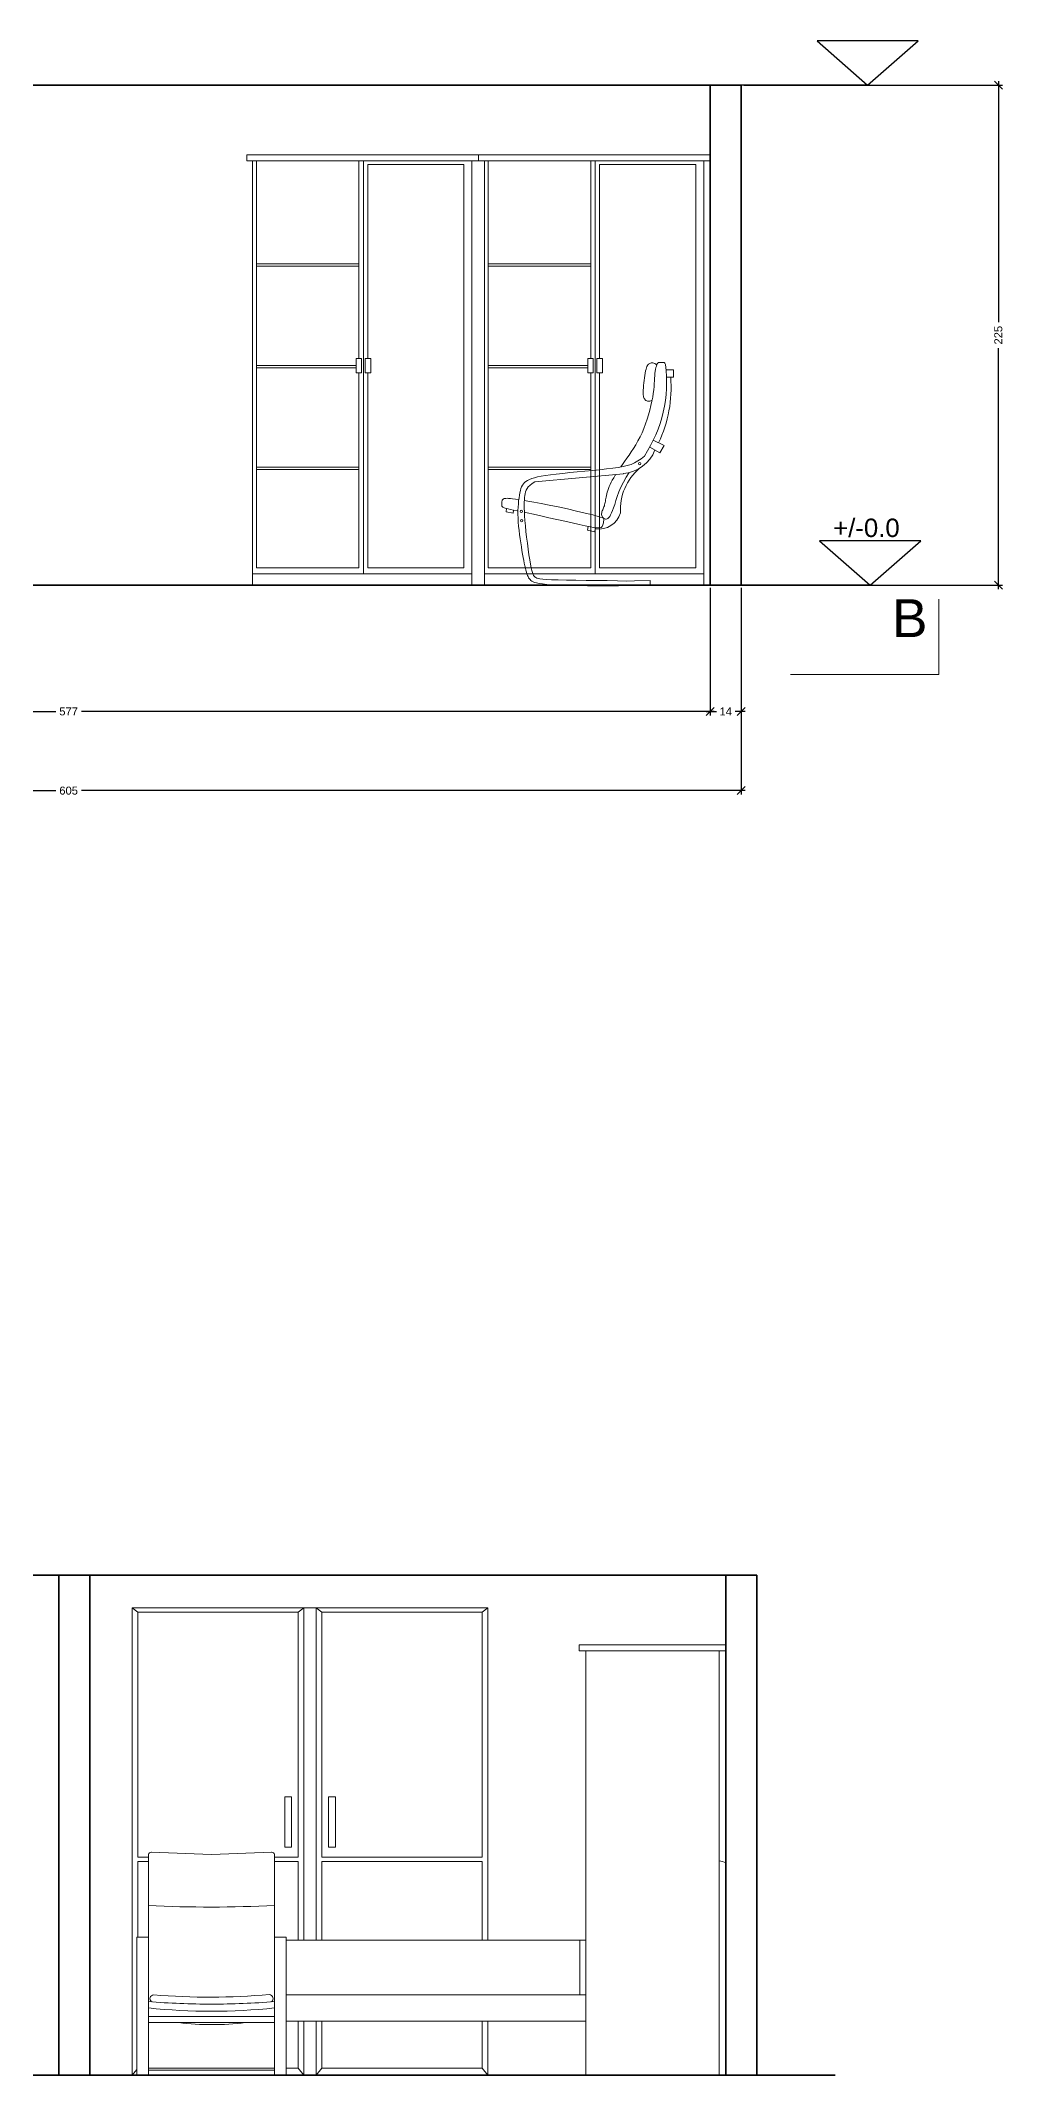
# Model space of a CAD drawing. Header units: inches. Extents: x 2013 to 15569, y -2551 to 2524.
# Drawn here: x 8550 to 8983, y -2551 to -1636 of the extents above; entities that cross this region are included whole.
import ezdxf

# ---------------------------------------------------------------- set-up
doc = ezdxf.new("R2010")
doc.units = ezdxf.units.IN
doc.header["$MEASUREMENT"] = 0
doc.layers.get('0').update_dxf_attribs({"color": 80, "lineweight": 13})
for name, color, linetype, lineweight in [('A-ELEV-PATT', 8, 'Continuous', 18), ('A-FURN', 8, 'Continuous', 18), ('A-WALL-FULL', 7, 'Continuous', 35), ('G-ANNO-DIM', 90, 'Continuous', 25)]:
    doc.layers.add(name, color=color, linetype=linetype, lineweight=lineweight)
doc.styles.add('ARIAL', font='Arial.ttf')
doc.styles.add('underline', font='Arial.ttf')
doc.dimstyles.new('TICK_36', dxfattribs={"dimtxt": 3.6, "dimasz": 3.6, "dimexe": 1.8, "dimexo": 1.2, "dimgap": 1.8, "dimtad": 0, "dimdec": 0, "dimzin": 0, "dimdsep": 46, "dimtxsty": 'ARIAL', "dimblk": 'OBLIQUE', "dimcen": 1.8, "dimdle": 1.8, "dimclrd": 256, "dimclrt": 256, "dimadec": 0, "dimazin": 0, "dimtfac": 1, "dimtdec": 0, "dimtmove": 1, "dimatfit": 3, "dimldrblk": 'OPEN90', "dimfxl": 1, "dimtfill": 1, "dimtolj": 1, "dimtzin": 0, "dimarcsym": 0})

# ---------------------------------------------------------------- blocks, each defined once
blk = doc.blocks.new('A$C36166433')
for p, q in [((-29.03, 43.37), (-26.14, 44.76)), ((-29.03, 43.37), (-27.91, 41.41)), ((-27.91, 41.41), (-25.19, 42.93)), ((-22.84, 39.78), (-23.74, 40.51)), ((-21.97, 39.18), (-22.84, 39.78)), ((-21.09, 38.68), (-21.97, 39.18)), ((-20.16, 38.28), (-21.09, 38.68)), ((-19.15, 37.95), (-20.16, 38.28)), ((-18.02, 37.68), (-19.15, 37.95)), ((-18.15, 35.77), (5.67, 33.59)), ((-16.74, 37.45), (-18.02, 37.68)), ((-15.27, 37.24), (-16.74, 37.45)), ((-13.59, 37.04), (-15.27, 37.24)), ((-11.74, 36.83), (-13.59, 37.04)), ((-9.77, 36.63), (-11.74, 36.83)), ((-7.74, 36.44), (-9.77, 36.63)), ((-5.71, 36.24), (-7.74, 36.44)), ((-3.72, 36.05), (-5.71, 36.24)), ((-1.83, 35.86), (-3.72, 36.05)), ((-0.1, 35.67), (-1.83, 35.86)), ((1.43, 35.48), (-0.1, 35.67)), ((2.76, 35.3), (1.43, 35.48)), ((3.92, 35.1), (2.76, 35.3)), ((4.91, 34.91), (3.92, 35.1)), ((5.77, 34.7), (4.91, 34.91)), ((5.67, 33.59), (6.41, 33.11)), ((6.49, 34.47), (5.77, 34.7)), ((6.41, 33.11), (6.99, 32.64)), ((7.1, 34.23), (6.49, 34.47)), ((7.62, 33.97), (7.1, 34.23)), ((8.06, 33.69), (7.62, 33.97)), ((8.43, 33.38), (8.06, 33.69)), ((8.73, 33.03), (8.43, 33.38)), ((8.99, 32.65), (8.73, 33.03)), ((6.99, 32.64), (7.43, 32.2)), ((7.43, 32.2), (7.76, 31.76)), ((7.76, 31.76), (7.99, 31.32)), ((7.99, 31.32), (8.15, 30.87)), ((8.15, 30.87), (8.26, 30.4)), ((8.26, 30.4), (8.34, 29.9)), ((8.34, 29.9), (8.41, 29.37)), ((8.41, 29.37), (8.46, 28.78)), ((8.46, 28.78), (8.5, 28.12)), ((8.5, 28.12), (8.51, 27.37)), ((8.51, 27.37), (8.51, 26.53)), ((9.2, 32.22), (8.99, 32.65)), ((9.38, 31.75), (9.2, 32.22)), ((9.53, 31.22), (9.38, 31.75)), ((9.67, 30.63), (9.53, 31.22)), ((9.8, 29.98), (9.67, 30.63)), ((9.91, 29.27), (9.8, 29.98)), ((10.01, 28.51), (9.91, 29.27)), ((10.09, 27.68), (10.01, 28.51)), ((10.15, 26.8), (10.09, 27.68)), ((8.33, 23.21), (8.2, 21.81)), ((8.42, 24.46), (8.33, 23.21)), ((8.48, 25.56), (8.42, 24.46)), ((8.51, 26.53), (8.48, 25.56)), ((10.01, 21.66), (10.11, 22.77)), ((10.11, 22.77), (10.17, 23.85)), ((10.19, 25.87), (10.15, 26.8)), ((10.17, 23.85), (10.19, 24.88)), ((10.19, 24.88), (10.19, 25.87)), ((7.66, 17.08), (7.45, 15.51)), ((7.86, 18.69), (7.66, 17.08)), ((8.04, 20.28), (7.86, 18.69)), ((8.2, 21.81), (8.04, 20.28)), ((9.27, 16.12), (9.44, 17.18)), ((9.44, 17.18), (9.6, 18.28)), ((9.6, 18.28), (9.76, 19.4)), ((9.76, 19.4), (9.89, 20.54)), ((9.89, 20.54), (10.01, 21.66)), ((6.83, 11.48), (6.64, 10.53)), ((7.03, 12.66), (6.83, 11.48)), ((7.24, 14.02), (7.03, 12.66)), ((7.45, 15.51), (7.24, 14.02)), ((8.2, 10.39), (8.34, 11.02)), ((8.34, 11.02), (8.49, 11.71)), ((8.49, 11.71), (8.64, 12.46)), ((8.64, 12.46), (8.79, 13.28)), ((8.79, 13.28), (8.94, 14.16)), ((8.94, 14.16), (9.11, 15.11)), ((9.11, 15.11), (9.27, 16.12)), ((-25.31, 7.07), (-25.31, 5.81)), ((-21.08, 7.01), (-25.31, 7.07)), ((-25.31, 5.81), (-21.21, 5.79)), ((-21.21, 5.79), (-19.16, 5.72)), ((-18.97, 6.93), (-21.08, 7.01)), ((-19.16, 5.72), (-16.75, 5.67)), ((-16.49, 7), (-18.97, 6.93)), ((-16.75, 5.67), (-14.09, 5.65)), ((-13.78, 7.06), (-16.49, 7)), ((-14.09, 5.65), (-11.3, 5.65)), ((-10.94, 7.1), (-13.78, 7.06)), ((-11.3, 5.65), (-8.49, 5.67)), ((-8.08, 7.13), (-10.94, 7.1)), ((-8.49, 5.67), (-5.75, 5.71)), ((-5.34, 7.17), (-8.08, 7.13)), ((-5.75, 5.71), (-3.21, 5.77)), ((-2.81, 7.2), (-5.34, 7.17)), ((-3.21, 5.77), (-0.96, 5.84)), ((-0.62, 7.25), (-2.81, 7.2)), ((-0.96, 5.84), (0.9, 5.93)), ((1.15, 7.31), (-0.62, 7.25)), ((0.9, 5.93), (2.41, 6.04)), ((2.52, 7.38), (1.15, 7.31)), ((2.41, 6.04), (3.59, 6.15)), ((3.55, 7.45), (2.52, 7.38)), ((4.29, 7.54), (3.55, 7.45)), ((3.59, 6.15), (4.51, 6.28)), ((4.81, 7.64), (4.29, 7.54)), ((4.51, 6.28), (5.21, 6.42)), ((5.15, 7.74), (4.81, 7.64)), ((5.38, 7.85), (5.15, 7.74)), ((5.21, 6.42), (5.74, 6.58)), ((5.54, 7.97), (5.38, 7.85)), ((5.69, 8.09), (5.54, 7.97)), ((5.84, 8.25), (5.69, 8.09)), ((5.74, 6.58), (6.13, 6.74)), ((5.99, 8.47), (5.84, 8.25)), ((6.14, 8.78), (5.99, 8.47)), ((6.13, 6.74), (6.44, 6.92)), ((6.3, 9.2), (6.14, 8.78)), ((6.46, 9.78), (6.3, 9.2)), ((6.44, 6.92), (6.7, 7.12)), ((6.64, 10.53), (6.46, 9.78)), ((6.7, 7.12), (6.94, 7.33)), ((6.94, 7.33), (7.14, 7.56)), ((7.14, 7.56), (7.33, 7.83)), ((7.33, 7.83), (7.49, 8.13)), ((7.49, 8.13), (7.64, 8.47)), ((7.64, 8.47), (7.78, 8.87)), ((7.78, 8.87), (7.92, 9.31)), ((7.92, 9.31), (8.06, 9.82)), ((8.06, 9.82), (8.2, 10.39))]:
    blk.add_line(p, q)
for points in [[(-28.85, 65.62), (-27.47, 65.59)], [(-27.47, 65.59), (-27.34, 65.48), (-27.2, 65.28), (-27.07, 65.01), (-26.95, 64.66), (-26.83, 64.25), (-26.73, 63.78), (-26.64, 63.26), (-26.56, 62.69), (-26.51, 62.08), (-26.47, 61.43), (-26.43, 60.72), (-26.38, 59.97), (-26.32, 59.15), (-26.24, 58.27), (-26.12, 57.33), (-25.97, 56.3), (-25.76, 55.21), (-25.51, 54.05), (-25.21, 52.84), (-24.87, 51.61), (-24.49, 50.37), (-24.06, 49.13), (-23.6, 47.92), (-23.1, 46.75), (-22.57, 45.63), (-22, 44.56), (-21.42, 43.54), (-20.82, 42.57), (-20.22, 41.64), (-19.62, 40.75), (-19.02, 39.9), (-18.44, 39.07), (-17.88, 38.28), (-17.39, 37.57)], [(-29.55, 63.65), (-29.55, 63.65), (-31.53, 63.65), (-31.53, 61.68), (-29.68, 61.68)], [(-25.83, 55.55), (-25.48, 55.37), (-25.16, 55.28), (-24.87, 55.25), (-24.61, 55.27), (-24.37, 55.35), (-24.17, 55.46), (-23.99, 55.6), (-23.84, 55.76), (-23.71, 55.94), (-23.61, 56.14), (-23.53, 56.37), (-23.47, 56.63), (-23.43, 56.95), (-23.42, 57.31), (-23.42, 57.74), (-23.44, 58.24), (-23.48, 58.82), (-23.53, 59.46), (-23.6, 60.13), (-23.67, 60.82), (-23.76, 61.51), (-23.86, 62.18), (-23.96, 62.79), (-24.07, 63.35), (-24.18, 63.82), (-24.3, 64.21), (-24.42, 64.53), (-24.56, 64.79), (-24.7, 65), (-24.85, 65.16), (-25.01, 65.29), (-25.18, 65.39), (-25.37, 65.47), (-25.57, 65.52), (-25.78, 65.55), (-26.01, 65.53), (-26.25, 65.47), (-26.51, 65.36), (-26.77, 65.19), (-27.05, 64.95)], [(-26.68, 63.51), (-26.68, 63.52)], [(-16.05, 35.58), (-15.91, 35.36), (-15.5, 34.69), (-15.13, 34.06), (-14.81, 33.45), (-14.53, 32.87), (-14.29, 32.31), (-14.09, 31.78), (-13.92, 31.28), (-13.78, 30.79), (-13.66, 30.34), (-13.56, 29.9), (-13.47, 29.49), (-13.4, 29.1), (-13.33, 28.73), (-13.27, 28.38), (-13.2, 28.05), (-13.14, 27.73), (-13.07, 27.43), (-12.99, 27.13), (-12.89, 26.85), (-12.79, 26.57), (-12.67, 26.3), (-12.56, 26.04), (-12.45, 25.78), (-12.36, 25.53), (-12.3, 25.28), (-12.26, 25.03), (-12.27, 24.78), (-12.32, 24.54), (-12.41, 24.31), (-12.54, 24.09), (-12.7, 23.9), (-12.88, 23.75), (-13.08, 23.63), (-13.3, 23.57), (-13.52, 23.56), (-13.74, 23.62), (-13.97, 23.76), (-14.2, 23.98), (-14.44, 24.29), (-14.68, 24.7), (-14.94, 25.23), (-15.2, 25.87), (-15.48, 26.64), (-15.77, 27.54), (-16.09, 28.56), (-16.47, 29.69), (-16.92, 30.9), (-17.46, 32.17), (-18.1, 33.5), (-18.87, 34.85), (-19.68, 36.05)], [(-12.78, 23.81), (-11.59, 24.21), (-9.91, 24.68), (-7.86, 25.19), (-5.54, 25.74), (-3.09, 26.29), (-0.6, 26.83), (1.8, 27.33), (4, 27.77), (5.9, 28.14), (7.5, 28.43), (8.47, 28.6)], [(9.97, 28.84), (9.97, 28.84), (10.88, 28.97), (11.63, 29.06), (12.23, 29.11), (12.71, 29.14), (13.11, 29.16), (13.44, 29.15), (13.7, 29.13), (13.9, 29.09), (14.06, 29.03), (14.18, 28.95), (14.27, 28.86), (14.34, 28.75), (14.39, 28.62), (14.44, 28.47), (14.48, 28.32), (14.51, 28.15), (14.53, 27.99), (14.54, 27.82), (14.55, 27.65), (14.55, 27.5), (14.55, 27.35), (14.53, 27.22), (14.5, 27.09), (14.44, 26.97), (14.36, 26.86), (14.24, 26.76), (14.07, 26.66), (13.86, 26.58), (13.59, 26.49), (13.24, 26.4), (12.78, 26.3), (12.17, 26.18), (11.39, 26.02), (10.41, 25.82), (10.19, 25.77)], [(8.47, 25.41), (7.72, 25.24), (5.98, 24.86), (4.02, 24.42), (1.93, 23.95), (-0.22, 23.47), (-2.35, 22.99), (-4.39, 22.54), (-6.25, 22.14), (-7.85, 21.79), (-9.15, 21.53), (-10.15, 21.35), (-10.91, 21.23), (-11.46, 21.19), (-11.84, 21.21), (-12.1, 21.28), (-12.26, 21.41), (-12.39, 21.58), (-12.49, 21.79), (-12.59, 22.04), (-12.68, 22.31), (-12.75, 22.6), (-12.8, 22.9), (-12.82, 23.21), (-12.82, 23.52), (-12.78, 23.81)], [(11.37, 26.01), (11.51, 25.16), (13.38, 25.51), (13.24, 26.4)], [(-10.35, 20.13), (-10.69, 21.27)], [(-10.35, 20.13), (-8.44, 20.64), (-8.69, 21.62)]]:
    blk.add_lwpolyline(points)
for centre in [(-22.46, 38.47), (9.22, 23.13), (9.31, 25.65)]:
    blk.add_circle(centre, 0.295)
for centre, radius, start, end in [((-28.88, 65.12), 0.502, 86.3923, 181.379), ((3.52, 58.9), 34.43, 175.3648, 205.4972), ((6.1, 60.32), 35.8, 172.3224, 213.5756), ((-17.18, 45.83), 10.09, 201.3538, 264.8456), ((-31.94, 26.06), 14.65, 356.7367, 49.6259), ((-11.46, 27.01), 6.12, 196.9137, 278.108)]:
    blk.add_arc(centre, radius, start, end)
blk = doc.blocks.new('_Oblique')
at = {"color": 0, "linetype": 'ByBlock', "lineweight": -2}
blk.add_line((-0.5, -0.5), (0.5, 0.5), dxfattribs=at)
blk = doc.blocks.new('*D155')
at = {"layer": 'Defpoints', "color": 0, "transparency": 16777216}
for p in [(8850.95, -1880.7), (8864.95, -1880.7)]:
    blk.add_point(p, dxfattribs=at)
at = {"layer": 'G-ANNO-DIM', "color": 0, "lineweight": -2, "transparency": 16777216}
for p, q in [((8850.95, -1881.9), (8850.95, -1939.29)), ((8864.95, -1881.9), (8864.95, -1939.29))]:
    blk.add_line(p, q, dxfattribs=at)
at = {"layer": 'G-ANNO-DIM', "lineweight": -2, "transparency": 16777216}
for p, q in [((8849.15, -1937.49), (8853.75, -1937.49)), ((8866.75, -1937.49), (8862.15, -1937.49))]:
    blk.add_line(p, q, dxfattribs=at)
at = {"layer": 'G-ANNO-DIM', "lineweight": -2, "transparency": 16777216, "xscale": 3.6, "yscale": 3.6, "zscale": 3.6, "rotation": 180}
blk.add_blockref('_Oblique', (8850.95, -1937.49), dxfattribs=at)
at = {"layer": 'G-ANNO-DIM', "lineweight": -2, "transparency": 16777216, "xscale": 3.6, "yscale": 3.6, "zscale": 3.6}
blk.add_blockref('_Oblique', (8864.95, -1937.49), dxfattribs=at)
at = {"layer": 'G-ANNO-DIM', "transparency": 16777216, "insert": (8857.95, -1937.49), "char_height": 3.6, "attachment_point": 5, "style": 'ARIAL', "bg_fill": 3, "box_fill_scale": 1.25, "bg_fill_color": 256, "bg_fill_true_color": 13158600, "bg_fill_transparency": 0}
blk.add_mtext('\\A1;14', dxfattribs=at)
at = {"layer": 'Defpoints', "color": 0, "transparency": 16777216}
blk.add_point((8864.95, -1937.49), dxfattribs=at)
blk = doc.blocks.new('_Open90')
at = {"color": 0, "linetype": 'ByBlock', "lineweight": -2}
for p, q in [((0, 0), (-1, 0)), ((-0.5, 0.5), (0, 0)), ((0, 0), (-0.5, -0.5))]:
    blk.add_line(p, q, dxfattribs=at)
blk = doc.blocks.new('*D156')
at = {"layer": 'Defpoints', "color": 0, "transparency": 16777216}
for p in [(8273.95, -1880.7), (8850.95, -1880.7), (8850.95, -1937.49)]:
    blk.add_point(p, dxfattribs=at)
at = {"layer": 'G-ANNO-DIM', "color": 0, "lineweight": -2, "transparency": 16777216}
for p, q in [((8273.95, -1881.9), (8273.95, -1939.29)), ((8850.95, -1881.9), (8850.95, -1939.29))]:
    blk.add_line(p, q, dxfattribs=at)
at = {"layer": 'G-ANNO-DIM', "lineweight": -2, "transparency": 16777216}
for p, q in [((8272.15, -1937.49), (8556.67, -1937.49)), ((8852.75, -1937.49), (8568.23, -1937.49))]:
    blk.add_line(p, q, dxfattribs=at)
at = {"layer": 'G-ANNO-DIM', "lineweight": -2, "transparency": 16777216, "xscale": 3.6, "yscale": 3.6, "zscale": 3.6, "rotation": 180}
blk.add_blockref('_Oblique', (8273.95, -1937.49), dxfattribs=at)
at = {"layer": 'G-ANNO-DIM', "lineweight": -2, "transparency": 16777216, "xscale": 3.6, "yscale": 3.6, "zscale": 3.6}
blk.add_blockref('_Oblique', (8850.95, -1937.49), dxfattribs=at)
at = {"layer": 'G-ANNO-DIM', "transparency": 16777216, "insert": (8562.45, -1937.49), "char_height": 3.6, "attachment_point": 5, "style": 'ARIAL', "bg_fill": 3, "box_fill_scale": 1.25, "bg_fill_color": 256, "bg_fill_true_color": 13158600, "bg_fill_transparency": 0}
blk.add_mtext('\\A1;577', dxfattribs=at)
blk = doc.blocks.new('*D157')
at = {"layer": 'Defpoints', "color": 0, "transparency": 16777216}
for p in [(8259.95, -1880.7), (8864.95, -1880.7), (8864.95, -1973.13)]:
    blk.add_point(p, dxfattribs=at)
at = {"layer": 'G-ANNO-DIM', "color": 0, "lineweight": -2, "transparency": 16777216}
for p, q in [((8259.95, -1881.9), (8259.95, -1974.93)), ((8864.95, -1881.9), (8864.95, -1974.93))]:
    blk.add_line(p, q, dxfattribs=at)
at = {"layer": 'G-ANNO-DIM', "lineweight": -2, "transparency": 16777216}
for p, q in [((8258.15, -1973.13), (8556.65, -1973.13)), ((8866.75, -1973.13), (8568.25, -1973.13))]:
    blk.add_line(p, q, dxfattribs=at)
at = {"layer": 'G-ANNO-DIM', "lineweight": -2, "transparency": 16777216, "xscale": 3.6, "yscale": 3.6, "zscale": 3.6, "rotation": 180}
blk.add_blockref('_Oblique', (8259.95, -1973.13), dxfattribs=at)
at = {"layer": 'G-ANNO-DIM', "lineweight": -2, "transparency": 16777216, "xscale": 3.6, "yscale": 3.6, "zscale": 3.6}
blk.add_blockref('_Oblique', (8864.95, -1973.13), dxfattribs=at)
at = {"layer": 'G-ANNO-DIM', "transparency": 16777216, "insert": (8562.45, -1973.13), "char_height": 3.6, "attachment_point": 5, "style": 'ARIAL', "bg_fill": 3, "box_fill_scale": 1.25, "bg_fill_color": 256, "bg_fill_true_color": 13158600, "bg_fill_transparency": 0}
blk.add_mtext('\\A1;605', dxfattribs=at)
blk = doc.blocks.new('*D159')
at = {"layer": 'Defpoints', "color": 0, "transparency": 16777216}
for p in [(8864.95, -1655.7), (8980.56, -1655.7), (8864.95, -1880.7)]:
    blk.add_point(p, dxfattribs=at)
at = {"layer": 'G-ANNO-DIM', "color": 0, "lineweight": -2, "transparency": 16777216}
for p, q in [((8866.15, -1655.7), (8982.36, -1655.7)), ((8866.15, -1880.7), (8982.36, -1880.7))]:
    blk.add_line(p, q, dxfattribs=at)
at = {"layer": 'G-ANNO-DIM', "lineweight": -2, "transparency": 16777216}
for p, q in [((8980.56, -1653.9), (8980.56, -1762.38)), ((8980.56, -1882.5), (8980.56, -1774.03))]:
    blk.add_line(p, q, dxfattribs=at)
at = {"layer": 'G-ANNO-DIM', "lineweight": -2, "transparency": 16777216, "xscale": 3.6, "yscale": 3.6, "zscale": 3.6}
for p, rotation in [((8980.56, -1655.7), 90), ((8980.56, -1880.7), 270)]:
    blk.add_blockref('_Oblique', p, dxfattribs=dict(at, rotation=rotation))
at = {"layer": 'G-ANNO-DIM', "transparency": 16777216, "insert": (8980.56, -1768.2), "char_height": 3.6, "attachment_point": 5, "rotation": 90, "style": 'ARIAL', "bg_fill": 3, "box_fill_scale": 1.25, "bg_fill_color": 256, "bg_fill_true_color": 13158600, "bg_fill_transparency": 0}
blk.add_mtext('\\A1;225', dxfattribs=at)

msp = doc.modelspace()

# ---------------------------------------------------------------- hatches: boundary and pattern name
at = {"layer": 'G-ANNO-DIM'}
h = msp.add_hatch(color=256, dxfattribs=at)
h.dxf.hatch_style = 1
h.paths.add_polyline_path([(8944.536, -1635.683), (8899.033, -1635.683), (8921.785, -1655.705)], flags=17)
h.paths.add_polyline_path([(8899.033, -1635.683), (8921.785, -1655.705), (8944.536, -1635.683)])
h = msp.add_hatch(color=256, dxfattribs=at)
h.dxf.hatch_style = 1
h.paths.add_polyline_path([(8945.659, -1860.683), (8900.156, -1860.683), (8922.908, -1880.705)], flags=17)
h.paths.add_polyline_path([(8900.156, -1860.683), (8922.908, -1880.705), (8945.659, -1860.683)])

# ---------------------------------------------------------------- linework, layer by layer
at = {"layer": 'A-ELEV-PATT'}
for p, q in [((8591.039, -2340.792), (8591.039, -2551.15)), ((8591.039, -2340.792), (8668.29, -2340.792)), ((8593.63, -2342.82), (8593.63, -2452.941)), ((8593.63, -2342.82), (8665.739, -2342.82)), ((8665.739, -2342.82), (8665.739, -2452.941)), ((8668.29, -2340.792), (8668.29, -2490.346)), ((8673.788, -2340.792), (8673.788, -2490.346)), ((8673.788, -2340.792), (8751.039, -2340.792)), ((8676.379, -2342.82), (8676.379, -2452.941)), ((8676.379, -2342.82), (8748.488, -2342.82)), ((8748.488, -2342.82), (8748.488, -2452.941)), ((8751.039, -2340.792), (8751.039, -2490.346)), ((8662.745, -2425.912), (8659.693, -2425.912)), ((8659.693, -2425.912), (8659.693, -2448.481)), ((8662.745, -2448.481), (8662.745, -2425.912)), ((8679.373, -2425.912), (8682.425, -2425.912)), ((8679.373, -2448.481), (8679.373, -2425.912)), ((8682.425, -2425.912), (8682.425, -2448.481)), ((8659.693, -2448.481), (8662.745, -2448.481)), ((8682.425, -2448.481), (8679.373, -2448.481)), ((8593.63, -2454.941), (8593.63, -2488.929)), ((8665.739, -2454.941), (8665.739, -2490.346)), ((8676.379, -2454.941), (8676.379, -2490.346)), ((8748.488, -2454.941), (8748.488, -2490.346)), ((8665.739, -2526.775), (8665.739, -2547.941)), ((8668.29, -2526.775), (8668.29, -2551.15)), ((8673.788, -2526.775), (8673.788, -2551.15)), ((8676.379, -2526.775), (8676.379, -2547.941)), ((8748.488, -2526.775), (8748.488, -2547.941)), ((8751.039, -2526.775), (8751.039, -2551.15))]:
    msp.add_line(p, q, dxfattribs=at)
at = {"layer": 'A-FURN'}
for p, q in [((8642.553, -1687.005), (8746.752, -1687.005)), ((8642.553, -1689.73), (8642.553, -1687.005)), ((8746.752, -1689.73), (8642.553, -1689.73)), ((8645.212, -1689.73), (8743.84, -1689.73)), ((8645.212, -1880.71), (8645.212, -1689.73)), ((8646.921, -1872.892), (8646.921, -1689.73)), ((8646.921, -1689.73), (8693.024, -1689.73)), ((8693.024, -1689.73), (8693.024, -1778.626)), ((8695.045, -1689.73), (8695.045, -1875.618)), ((8696.946, -1778.626), (8696.946, -1691.459)), ((8696.946, -1691.459), (8740.25, -1691.459)), ((8740.25, -1691.459), (8740.25, -1872.892)), ((8743.84, -1689.73), (8743.84, -1880.71)), ((8746.752, -1687.005), (8746.752, -1689.73)), ((8746.752, -1687.005), (8850.951, -1687.005)), ((8746.752, -1689.73), (8746.752, -1687.005)), ((8850.951, -1689.73), (8746.752, -1689.73)), ((8749.411, -1689.73), (8848.039, -1689.73)), ((8749.411, -1880.71), (8749.411, -1689.73)), ((8751.12, -1872.892), (8751.12, -1689.73)), ((8751.12, -1689.73), (8797.223, -1689.73)), ((8797.223, -1689.73), (8797.223, -1778.626)), ((8799.244, -1689.73), (8799.244, -1875.618)), ((8801.145, -1778.626), (8801.145, -1691.459)), ((8801.145, -1691.459), (8844.449, -1691.459)), ((8844.449, -1691.459), (8844.449, -1872.892)), ((8848.039, -1689.73), (8848.039, -1880.71)), ((8850.951, -1687.005), (8850.951, -1689.73)), ((8646.921, -1736.093), (8693.024, -1736.093)), ((8693.024, -1737.117), (8646.921, -1737.117)), ((8751.12, -1736.093), (8797.223, -1736.093)), ((8797.223, -1737.117), (8751.12, -1737.117)), ((8646.921, -1781.857), (8691.761, -1781.857)), ((8691.761, -1782.881), (8646.921, -1782.881)), ((8691.761, -1778.626), (8694.221, -1778.626)), ((8691.761, -1785.127), (8691.761, -1778.626)), ((8694.221, -1785.127), (8691.761, -1785.127)), ((8693.024, -1785.127), (8693.024, -1872.892)), ((8694.221, -1778.626), (8694.221, -1785.127)), ((8698.329, -1778.626), (8695.869, -1778.626)), ((8695.869, -1778.626), (8695.869, -1785.127)), ((8695.869, -1785.127), (8698.329, -1785.127)), ((8696.946, -1872.892), (8696.946, -1785.127)), ((8698.329, -1785.127), (8698.329, -1778.626)), ((8751.12, -1781.857), (8795.96, -1781.857)), ((8795.96, -1782.881), (8751.12, -1782.881)), ((8795.96, -1778.626), (8798.419, -1778.626)), ((8795.96, -1785.127), (8795.96, -1778.626)), ((8798.419, -1785.127), (8795.96, -1785.127)), ((8797.223, -1785.127), (8797.223, -1872.892)), ((8798.419, -1778.626), (8798.419, -1785.127)), ((8802.528, -1778.626), (8800.068, -1778.626)), ((8800.068, -1778.626), (8800.068, -1785.127)), ((8800.068, -1785.127), (8802.528, -1785.127)), ((8801.145, -1872.892), (8801.145, -1785.127)), ((8802.528, -1785.127), (8802.528, -1778.626)), ((8646.921, -1827.62), (8693.024, -1827.62)), ((8693.024, -1828.645), (8646.921, -1828.645)), ((8751.12, -1827.62), (8797.223, -1827.62)), ((8797.223, -1828.645), (8751.12, -1828.645)), ((8743.84, -1875.618), (8645.212, -1875.618)), ((8693.024, -1872.892), (8646.921, -1872.892)), ((8740.25, -1872.892), (8696.946, -1872.892)), ((8848.039, -1875.618), (8749.411, -1875.618)), ((8797.223, -1872.892), (8751.12, -1872.892)), ((8844.449, -1872.892), (8801.145, -1872.892)), ((8743.84, -1880.71), (8645.212, -1880.71)), ((8848.039, -1880.71), (8749.411, -1880.71)), ((8593.63, -2342.82), (8591.039, -2340.792)), ((8665.739, -2342.82), (8668.29, -2340.792)), ((8671.039, -2340.792), (8668.29, -2340.792)), ((8673.788, -2340.792), (8671.039, -2340.792)), ((8673.788, -2340.792), (8676.379, -2342.82)), ((8748.488, -2342.82), (8751.039, -2340.792)), ((8857.938, -2357.45), (8792.113, -2357.45)), ((8792.113, -2357.45), (8792.113, -2360.175)), ((8792.113, -2360.175), (8857.938, -2360.175)), ((8795.023, -2360.175), (8795.023, -2551.155)), ((8855.023, -2360.175), (8805.33, -2360.175)), ((8855.023, -2551.155), (8855.023, -2360.175)), ((8857.938, -2360.175), (8857.938, -2357.45)), ((8593.63, -2452.941), (8598.343, -2452.941)), ((8655.083, -2452.941), (8665.739, -2452.941)), ((8676.379, -2452.941), (8748.488, -2452.941)), ((8598.343, -2454.941), (8593.63, -2454.941)), ((8665.739, -2454.941), (8655.083, -2454.941)), ((8748.488, -2454.941), (8676.379, -2454.941)), ((8792.308, -2515.016), (8792.308, -2490.346)), ((8593.098, -2548.6), (8591.039, -2551.15)), ((8655.083, -2547.941), (8598.343, -2547.941)), ((8626.69, -2548.879), (8598.343, -2548.879)), ((8598.343, -2548.879), (8598.343, -2551.015)), ((8598.343, -2551.015), (8626.69, -2551.015)), ((8626.735, -2548.879), (8655.083, -2548.879)), ((8655.083, -2551.015), (8626.735, -2551.015)), ((8655.083, -2548.879), (8655.083, -2551.015)), ((8665.739, -2547.941), (8660.328, -2547.941)), ((8665.739, -2547.941), (8668.29, -2551.15)), ((8676.379, -2547.941), (8673.788, -2551.15)), ((8748.488, -2547.941), (8676.379, -2547.941)), ((8748.488, -2547.941), (8751.039, -2551.15)), ((8795.023, -2551.155), (8855.023, -2551.155))]:
    msp.add_line(p, q, dxfattribs=at)
for points in [[(8598.343, -2526.017), (8598.343, -2451.84)], [(8599.548, -2450.784), (8626.69, -2451.876)], [(8653.877, -2450.784), (8626.735, -2451.876)], [(8655.083, -2526.017), (8655.083, -2451.84)], [(8857.953, -2455.605), (8857.923, -2551.15), (8855.023, -2551.15)], [(8660.328, -2490.346), (8795.023, -2490.346)], [(8650.482, -2515.018), (8650.482, -2515.016), (8650.501, -2515.016)], [(8650.517, -2515.016), (8650.517, -2515.015)], [(8660.328, -2515.016), (8795.023, -2515.016)], [(8795.023, -2526.775), (8660.328, -2526.775)], [(8657.023, -2551.15), (8655.083, -2551.15)]]:
    msp.add_lwpolyline(points, dxfattribs=at)
for points in [[(8593.098, -2488.929), (8598.343, -2488.929), (8598.343, -2551.15), (8593.098, -2551.15)], [(8660.328, -2488.929), (8655.083, -2488.929), (8655.083, -2551.15), (8660.328, -2551.15)], [(8655.083, -2524.649), (8598.343, -2524.649), (8598.343, -2527.437), (8655.083, -2527.437)]]:
    msp.add_lwpolyline(points, close=True, dxfattribs=at)
for centre, radius, start, end in [((8599.673, -2452.141), 1.363, 84.760451, 167.238959), ((8653.753, -2452.141), 1.363, 12.761041, 95.239549), ((8854.632, -2460.842), 6.193, 57.739474, 86.378239), ((8626.215, -1908.176), 567.281, 267.183772, 272.916904), ((8600.753, -2516.715), 1.726, 91.589634, 233.465799), ((8625.769, -2197.16), 318.816, 265.490967, 274.847158), ((8652.539, -2516.672), 1.843, 309.0847, 84.729613), ((8626.792, -2160.819), 358.307, 265.446072, 269.987398), ((8626.713, -2259.783), 262.587, 263.797686, 276.202314), ((8626.634, -2160.819), 358.307, 270.012602, 274.553928), ((8626.934, -2405.122), 123.231, 263.009861, 276.990139)]:
    msp.add_arc(centre, radius, start, end, dxfattribs=at)
at = {"layer": 'A-WALL-FULL'}
for p, q in [((8864.951, -1655.705), (8260.441, -1655.705)), ((8850.951, -1880.705), (8850.951, -1655.705)), ((8864.951, -1880.705), (8864.951, -1655.705)), ((7901.77, -1880.705), (8891.698, -1880.705)), ((7958.356, -2326.15), (8871.938, -2326.15)), ((8558.099, -2326.15), (8558.053, -2551.15)), ((8571.938, -2326.15), (8558.099, -2326.15)), ((8571.938, -2551.15), (8571.938, -2326.15)), ((8857.938, -2551.15), (8857.938, -2326.15)), ((8871.938, -2551.15), (8871.938, -2326.15)), ((7907.982, -2551.15), (8907.229, -2551.15))]:
    msp.add_line(p, q, dxfattribs=at)
at = {"layer": 'G-ANNO-DIM'}
for p, q in [((8921.785, -1655.705), (8864.951, -1655.705)), ((8922.908, -1880.705), (8864.951, -1880.705))]:
    msp.add_line(p, q, dxfattribs=at)
for points in [[(8899.033, -1635.683), (8921.785, -1655.705), (8944.536, -1635.683)], [(8900.156, -1860.683), (8922.908, -1880.705), (8945.659, -1860.683)]]:
    msp.add_lwpolyline(points, close=True, dxfattribs=at)

# ---------------------------------------------------------------- block references
at = {"layer": 'A-FURN', "xscale": -1.675535178295654, "yscale": 1.675535178295654, "zscale": 1.675535178295654, "rotation": 359.9999999999998}
msp.add_blockref('A$C36166433', (8781.603, -1890.445), dxfattribs=at)

# ---------------------------------------------------------------- texts
at = {"layer": 'G-ANNO-DIM', "style": 'underline'}
msp.add_text('+/-0.0', height=8.281, dxfattribs=at).set_placement((8906.284, -1859.008))

# ---------------------------------------------------------------- next in the draw order: dimensions: what is measured, and where the dimension line sits
at = {"layer": 'G-ANNO-DIM'}
dim = msp.add_linear_dim(base=(8864.951, -1937.491), p1=(8850.951, -1880.705), p2=(8864.951, -1880.705), dimstyle='TICK_36', dxfattribs=at)
dim.commit()
dim.dimension.update_dxf_attribs({"geometry": '*D155', "text_midpoint": (8857.951, -1937.491)})

# ---------------------------------------------------------------- next in the draw order: dimensions: what is measured, and where the dimension line sits
dim = msp.add_linear_dim(base=(8850.951, -1937.491), p1=(8273.951, -1880.705), p2=(8850.951, -1880.705), dimstyle='TICK_36', dxfattribs=at)
dim.commit()
dim.dimension.update_dxf_attribs({"geometry": '*D156', "text_midpoint": (8562.451, -1937.491)})

# ---------------------------------------------------------------- next in the draw order: dimensions: what is measured, and where the dimension line sits
dim = msp.add_linear_dim(base=(8864.951, -1973.129), p1=(8259.951, -1880.705), p2=(8864.951, -1880.705), dimstyle='TICK_36', dxfattribs=at)
dim.commit()
dim.dimension.update_dxf_attribs({"geometry": '*D157', "text_midpoint": (8562.451, -1973.129)})

# ---------------------------------------------------------------- next in the draw order: dimensions: what is measured, and where the dimension line sits
dim = msp.add_linear_dim(base=(8980.557, -1655.705), p1=(8864.951, -1880.705), p2=(8864.951, -1655.705), angle=90, dimstyle='TICK_36', dxfattribs=at)
dim.commit()
dim.dimension.update_dxf_attribs({"geometry": '*D159', "text_midpoint": (8980.557, -1768.205)})

# ---------------------------------------------------------------- next in the draw order: linework, layer by layer
at = {"color": 130}
msp.add_lwpolyline([(8887.16, -1920.806), (8953.781, -1920.806), (8953.781, -1886.97)], dxfattribs=at)

# ---------------------------------------------------------------- next in the draw order: texts
at = {"color": 130, "style": 'ARIAL'}
msp.add_text('B', height=17.084, rotation=360, dxfattribs=at).set_placement((8932.772, -1904.065))

doc.saveas('drawing.dxf')
